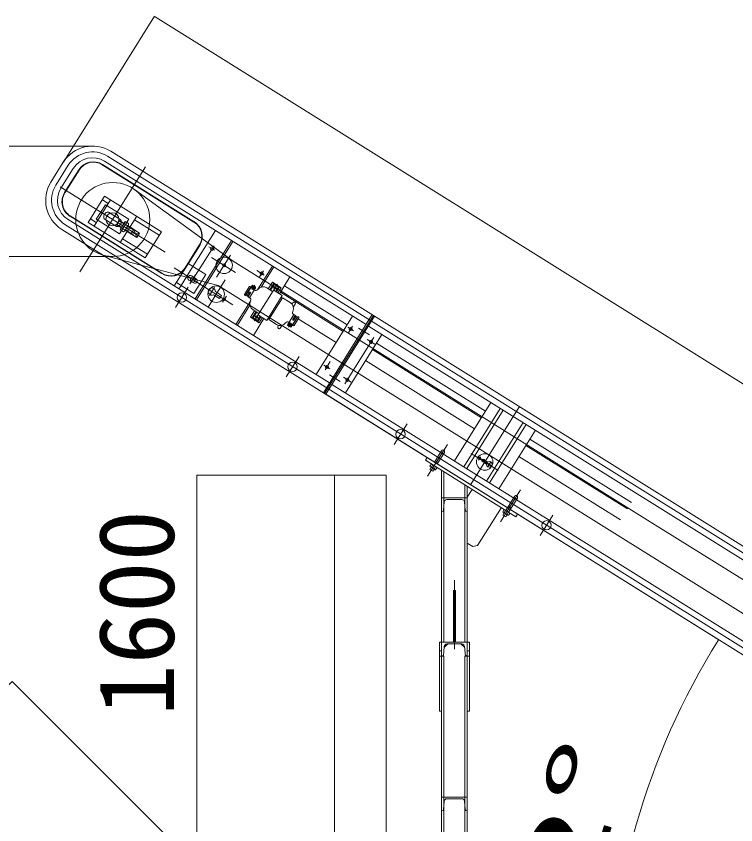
# Model space of a CAD drawing. Units: millimetres, scale not verified. Extents: x -52572 to 20616, y -26431 to 14081.
# Drawn here: x -5141 to -3050, y -4669 to -2318 of the extents above; entities that cross this region are included whole.
import ezdxf
from ezdxf.enums import TextEntityAlignment as Align

# ---------------------------------------------------------------- set-up
doc = ezdxf.new("R2010")
doc.units = ezdxf.units.MM
doc.header["$LTSCALE"] = 100
doc.layers.add('F-E_0', color=7, linetype='Continuous', lineweight=18)
doc.styles.add('ＭＳ ゴシック', font='')
doc.styles.get('ＭＳ ゴシック').set_extended_font_data('MS Gothic')

# ---------------------------------------------------------------- blocks, each defined once
blk = doc.blocks.new('_OPEN')
at = {"layer": 'F-E_0'}
blk.add_line((0, 0), (-1, 0), dxfattribs=at)
blk.add_lwpolyline([(-1, 0.17), (0, 0), (-1, -0.17)], dxfattribs=at)

msp = doc.modelspace()

# ---------------------------------------------------------------- linework, layer by layer
at = {"layer": 'F-E_0'}
for p, q in [((-5004.1, -2742.6), (-4739.1, -2318.5)), ((-4737.3, -2320.3), (-925.3, -4702.3)), ((-4920.1, -2696), (-5866.9, -2696)), ((-4875.6, -2725.6), (-4112.3, -3202.6)), ((-4866.6, -2711.2), (-4103.3, -3188.1)), ((-5004.4, -2743), (-5040.4, -2800.7)), ((-4890.6, -2749.3), (-4624.1, -2915.8)), ((-4884.6, -2740.1), (-4562.3, -2941.4)), ((-4990, -2752), (-5026, -2809.7)), ((-5011.6, -2818.7), (-4975.5, -2761.1)), ((-5000.7, -2831.4), (-4959.3, -2765.3)), ((-4999.6, -2832.1), (-4958.3, -2765.9)), ((-4765.3, -2756.8), (-4956.1, -3062.1)), ((-4891.2, -2750.3), (-4624.8, -2916.8)), ((-5013.4, -2814.1), (-4708.1, -3004.8)), ((-4884.4, -2841.6), (-4932.1, -2917.9)), ((-4884.4, -2841.6), (-4719, -2944.9)), ((-4510.5, -3031), (-4797.5, -2822.5)), ((-4915.1, -2928.5), (-4867.4, -2852.2)), ((-4891, -2852.2), (-4874, -2862.8)), ((-4837.4, -2910.1), (-4873.3, -2887.8)), ((-4452.1, -3246.2), (-4990.6, -2909.7)), ((-4984.9, -2900.2), (-4718.5, -3066.7)), ((-4984.2, -2899.3), (-4717.8, -3065.7)), ((-4925.4, -2907.3), (-4908.5, -2917.9)), ((-4849.9, -2930.1), (-4885.7, -2907.7)), ((-4845.5, -2919), (-4841.2, -2912.2)), ((-4842.3, -2913.9), (-4828.7, -2922.4)), ((-4841.2, -2912.2), (-4827.7, -2920.7)), ((-4838.8, -2976.2), (-4791.1, -2899.9)), ((-4797.7, -2910.5), (-4725.6, -2955.5)), ((-4999.6, -2924.1), (-4236.3, -3401)), ((-4932.1, -2917.9), (-4766.7, -3021.3)), ((-4845.5, -2919), (-4849.7, -2925.8)), ((-4849.7, -2925.8), (-4836.1, -2934.2)), ((-4848.6, -2924.1), (-4835.1, -2932.5)), ((-4824.6, -2915.7), (-4839.2, -2939.2)), ((-4835.6, -2933.3), (-4826.2, -2939.2)), ((-4828.2, -2921.6), (-4818.9, -2927.4)), ((-4826.4, -2943.2), (-4815.4, -2925.5)), ((-4824.6, -2915.7), (-4815.2, -2921.5)), ((-4817.7, -2929.3), (-4811.8, -2933)), ((-4816.6, -2927.6), (-4810.7, -2931.3)), ((-4815.4, -2925.5), (-4815.2, -2921.5)), ((-4811.8, -2933), (-4800.7, -2939.9)), ((-4810.7, -2931.3), (-4782.7, -2948.8)), ((-5008.6, -2938.5), (-4245.4, -3415.4)), ((-4839.2, -2939.2), (-4829.9, -2945)), ((-4829.9, -2945.1), (-4826.4, -2943.2)), ((-4825.1, -2941.1), (-4819.2, -2944.8)), ((-4824.1, -2939.4), (-4818.1, -2943.1)), ((-4819.2, -2944.8), (-4791.2, -2962.3)), ((-4818.1, -2943.1), (-4807.1, -2950)), ((-4808.2, -2951.7), (-4799.7, -2938.2)), ((-4808.2, -2951.7), (-4782.7, -2948.8)), ((-4799.7, -2938.2), (-4791.2, -2962.3)), ((-4791.2, -2962.3), (-4782.7, -2948.8)), ((-4719, -2944.9), (-4766.7, -3021.3)), ((-4346.1, -3076.6), (-4562.3, -2941.4)), ((-4832.2, -2965.6), (-4760.1, -3010.7)), ((-4681.9, -3102.6), (-4608.2, -2984.7)), ((-4650.6, -3050.2), (-4609.2, -2984)), ((-4515.7, -2970.6), (-4621.7, -3140.2)), ((-4511.5, -2973.2), (-4617.4, -3142.8)), ((-4566.5, -2985.8), (-4633.4, -3092.9)), ((-4581.1, -2988.7), (-4564.5, -2999)), ((-4861.2, -3016.9), (-5466.9, -3016.9)), ((-4554.7, -3101.8), (-4888.3, -3013.3)), ((-4503.9, -3063.4), (-4574.2, -3019.5)), ((-4518.6, -3013), (-4558.9, -3077.5)), ((-4510.5, -3031), (-4147.1, -3258.1)), ((-4682.6, -3050.2), (-4511.6, -3157.1)), ((-4641.4, -3037.7), (-4590.5, -3069.5)), ((-4397, -3044.8), (-4439.1, -3112.2)), ((-4392.7, -3047.4), (-4429.3, -3106)), ((-4620.2, -3069.9), (-4637, -3096.8)), ((-4632, -3073.6), (-4618.4, -3082.1)), ((-4624.9, -3124.6), (-4590.5, -3069.5)), ((-4420.4, -3071.4), (-4442.4, -3057.6)), ((-4423.2, -3058.5), (-4434.3, -3076.2)), ((-4346.1, -3076.6), (-4376.6, -3125.3)), ((-4346.1, -3076.6), (-4124.7, -3214.9)), ((-4675.8, -3092.8), (-4624.9, -3124.6)), ((-4625.8, -3094), (-4639.4, -3085.5)), ((-4583.5, -3164), (-4533.9, -3084.7)), ((-4554.7, -3101.8), (-4191.3, -3328.9)), ((-4456.1, -3101.6), (-4474.1, -3130.4)), ((-4448.3, -3100.5), (-4456.3, -3113.2)), ((-4446.5, -3105.2), (-4453.3, -3100.9)), ((-4397, -3091.9), (-4408.9, -3111)), ((-4392.7, -3094.6), (-4404.6, -3113.7)), ((-4391.9, -3098), (-4402.5, -3115)), ((-4371.5, -3107.8), (-4397, -3091.9)), ((-4379.2, -3106), (-4391.9, -3098)), ((-4362, -3102), (-4179.7, -3215.9)), ((-4641.8, -3106.4), (-4678.9, -3165.7)), ((-4565.1, -3106.3), (-4580, -3130)), ((-4562.4, -3118.8), (-4544.6, -3130)), ((-4464.3, -3105.3), (-4478.1, -3127.3)), ((-4460.9, -3107.4), (-4474.7, -3129.5)), ((-4460.3, -3123.1), (-4467.5, -3134.5)), ((-4445.9, -3107.9), (-4463.9, -3136.8)), ((-4460.3, -3108.4), (-4461.1, -3107.8)), ((-4449.6, -3113.9), (-4459.8, -3107.5)), ((-4445.9, -3110.9), (-4458.7, -3102.9)), ((-4396.2, -3119), (-4413.3, -3108.3)), ((-4397.9, -3103.1), (-4382.3, -3112.9)), ((-4368.1, -3130.6), (-4391.8, -3115.8)), ((-4379.2, -3106), (-4387.2, -3118.7)), ((-4375.8, -3105.2), (-4385, -3120)), ((-4371.5, -3107.8), (-4380.8, -3122.7)), ((-4191.3, -3234.6), (-4373.6, -3120.7)), ((-4568.3, -3128.2), (-4550.4, -3139.3)), ((-4544.6, -3130), (-4550.4, -3139.3)), ((-4530.7, -3132.4), (-4541.4, -3149.5)), ((-4460.8, -3146.9), (-4503, -3214.4)), ((-4473.5, -3129.6), (-4474.4, -3129)), ((-4467, -3133.7), (-4469.9, -3131.8)), ((-4463.9, -3136.8), (-4467.5, -3134.5)), ((-4368.1, -3130.6), (-4413.1, -3202.7)), ((-4367.3, -3137), (-4407.1, -3200.6)), ((-4371.8, -3136.6), (-4368.4, -3138.7)), ((-4367.3, -3137), (-4345.1, -3150.8)), ((-4462.1, -3158.4), (-4498.7, -3217)), ((-4435.9, -3182.6), (-4453, -3171.9)), ((-4336.1, -3164.3), (-4330.7, -3155.7)), ((-4448.6, -3174.6), (-4460.6, -3193.7)), ((-4435.1, -3209.6), (-4460.6, -3193.7)), ((-4444.4, -3177.3), (-4456.3, -3196.3)), ((-4450.9, -3187.9), (-4435.3, -3197.7)), ((-4440.1, -3203.5), (-4432.2, -3190.8)), ((-4430.1, -3192.1), (-4439.4, -3206.9)), ((-4436.9, -3187.9), (-4413.1, -3202.7)), ((-4425.8, -3194.8), (-4435.1, -3209.6)), ((-4352.3, -3214.8), (-4334.3, -3185.9)), ((-4342.1, -3221.1), (-4324.1, -3192.3)), ((-4337.8, -3199.6), (-4330.7, -3188.2)), ((-4337.3, -3215.3), (-4323.5, -3193.3)), ((-4334.3, -3185.9), (-4330.7, -3188.2)), ((-4333.9, -3217.4), (-4320.1, -3195.4)), ((-4331.2, -3189), (-4328.2, -3190.9)), ((-4324.6, -3193.2), (-4323.8, -3193.7)), ((-4269.7, -3360.1), (-4163.8, -3190.5)), ((-4106.7, -3186), (-4248.7, -3413.3)), ((-4103.3, -3188.1), (-4245.4, -3415.4)), ((-4099.9, -3190.3), (-4242, -3417.5)), ((-4103.3, -3188.1), (-1983.2, -4512.9)), ((-4421.6, -3197.4), (-4452.1, -3246.2)), ((-4409.4, -3196.8), (-4406, -3198.9)), ((-4407.1, -3200.6), (-4384.9, -3214.4)), ((-4368.8, -3216.7), (-4374.2, -3225.3)), ((-4352.2, -3211.9), (-4339.5, -3219.8)), ((-4351.6, -3217.5), (-4344.9, -3221.8)), ((-4349.8, -3222.2), (-4341.9, -3209.5)), ((-4348.6, -3208.8), (-4338.4, -3215.2)), ((-4337.9, -3214.4), (-4337, -3214.9)), ((-4211.4, -3266.8), (-4321.7, -3197.9)), ((-4163.9, -3219.1), (-4176.1, -3238.5)), ((-4118, -3219.1), (-2004.6, -4539.7)), ((-4112.3, -3202.6), (-1992.2, -4527.4)), ((-4184.9, -3413.1), (-4079, -3243.5)), ((-4178.2, -3222.7), (-4161.2, -3233.3)), ((-4114.9, -3244.6), (-4146.5, -3224.9)), ((-4452.1, -3246.2), (-4230.7, -3384.5)), ((-4102.1, -3252.1), (-4186.6, -3387.5)), ((-4147.1, -3258.1), (-3299, -3788)), ((-4099.3, -3272), (-4121.8, -3258)), ((-4106.5, -3287.6), (-3789.4, -3485.7)), ((-4094.8, -3268.9), (-3777.8, -3467)), ((-4319.6, -3307.7), (-4356.7, -3367.1)), ((-4247.1, -3333), (-4230.1, -3343.6)), ((-4228.6, -3322.5), (-4243.7, -3346.7)), ((-4191.3, -3328.9), (-2071.2, -4653.7)), ((-4126.6, -3319.8), (-3809.6, -3517.9)), ((-4199.7, -3380.3), (-4231.3, -3360.6)), ((-4168.2, -3382.3), (-4190.7, -3368.2)), ((-4236.3, -3401), (-2119.6, -4723.7)), ((-4223.9, -3388.7), (-2110.6, -4709.3)), ((-4245.4, -3415.4), (-2125.2, -4740.2)), ((-4244.9, -3415.7), (-3100, -4131.1)), ((-3761.9, -3441.6), (-3867.9, -3611.2)), ((-3679.3, -3453.1), (-3821.3, -3680.4)), ((-3734.7, -3458.6), (-3840.7, -3628.2)), ((-3726.2, -3463.9), (-3832.2, -3633.5)), ((-3668.4, -3500), (-3774.4, -3669.6)), ((-4005.8, -3503.8), (-4042.9, -3563.2)), ((-3659.9, -3505.3), (-3765.9, -3674.9)), ((-3632.8, -3522.3), (-3738.7, -3691.9)), ((-3648.7, -3547.7), (-3353.8, -3732)), ((-3888.1, -3563.2), (-3945.9, -3655.6)), ((-3660.3, -3566.4), (-3365.4, -3750.7)), ((-3926.3, -3614.8), (-3905.6, -3581.7)), ((-3897.1, -3587), (-3917.8, -3620.1)), ((-3819.5, -3589.5), (-3740.5, -3638.9)), ((-3947.5, -3601.6), (-3952.2, -3609.2)), ((-3952.2, -3609.2), (-3689.3, -3773.5)), ((-3923.6, -3610.6), (-3915.1, -3615.9)), ((-3799.3, -3601), (-3758.1, -3626.7)), ((-3791.9, -3599.4), (-3797.8, -3608.8)), ((-3788.8, -3611.4), (-3774.7, -3620.2)), ((-3780.6, -3606.6), (-3785.9, -3615.3)), ((-3785.3, -3605.9), (-3771.2, -3614.7)), ((-3761.5, -3612.9), (-3772, -3629.7)), ((-3680.5, -3598.6), (-3385.6, -3782.9)), ((-3935.1, -3629), (-3931, -3622.4)), ((-3926.7, -3634.3), (-3922.6, -3627.7)), ((-3905.6, -3638.3), (-3905.6, -4138.3)), ((-3898.6, -3642.4), (-3898.6, -4138.3)), ((-4216.9, -3652.3), (-4616.9, -3652.3)), ((-4616.4, -5249.8), (-4616.4, -3654.8)), ((-4216.4, -3652.3), (-4216.4, -5252.3)), ((-4216.4, -3652.3), (-4066.4, -3652.3)), ((-4066.4, -3652.3), (-4066.4, -5252.3)), ((-3837.6, -3680.8), (-3837.6, -4138.3)), ((-3830.6, -3685.2), (-3830.6, -4138.3)), ((-3816.5, -3694), (-3830.6, -3716.5)), ((-3676.1, -3695.7), (-3733.9, -3788.1)), ((-3905.6, -3718.3), (-3830.6, -3718.3)), ((-3897.7, -3730.6), (-3899.8, -3754.7)), ((-3889.7, -3723.3), (-3846.5, -3723.3)), ((-3838.5, -3730.6), (-3836.4, -3754.7)), ((-3719, -3754.9), (-3693.6, -3714.2)), ((-3685.1, -3719.5), (-3710.5, -3760.2)), ((-3903.8, -3758.3), (-3905.6, -3758.3)), ((-3832.4, -3758.3), (-3830.6, -3758.3)), ((-3800.6, -3857.2), (-3731.7, -3747)), ((-3723.1, -3761.5), (-3719, -3754.9)), ((-3714.6, -3766.8), (-3710.5, -3760.2)), ((-3711.6, -3743.1), (-3703.1, -3748.4)), ((-3689.3, -3773.5), (-3684.6, -3765.8)), ((-3581.8, -3768.8), (-3618.9, -3828.1)), ((-3299, -3788), (-2026.9, -4582.9)), ((-3830.6, -3850.3), (-3814.4, -3860.4)), ((-3814.4, -3860.4), (-3800.6, -3857.2)), ((-3868.1, -3958.3), (-3868.1, -4158.3)), ((-3871.1, -3988.3), (-3871.1, -4138.3)), ((-3911.6, -4138.3), (-3911.6, -4338.3)), ((-3911.6, -4138.3), (-3905.6, -4138.3)), ((-3905.6, -4138.3), (-3830.6, -4138.3)), ((-3905.6, -4138.3), (-3905.6, -5070.3)), ((-3897.7, -4150.6), (-3900.1, -4178.3)), ((-3887.1, -4143.3), (-3897.9, -4153.3)), ((-3889.7, -4143.3), (-3846.5, -4143.3)), ((-3838.2, -4153.3), (-3849.1, -4143.3)), ((-3838.5, -4150.6), (-3836.1, -4178.3)), ((-3824.6, -4138.3), (-3830.6, -4138.3)), ((-3830.6, -4138.3), (-3830.6, -5070.3)), ((-3824.6, -4138.3), (-3824.6, -4338.3)), ((-3911.6, -4163.3), (-3905.6, -4163.3)), ((-3911.6, -4178.3), (-3905.6, -4178.3)), ((-3898.6, -4178.3), (-3905.6, -4178.3)), ((-3898.6, -4178.3), (-3898.6, -5078.3)), ((-3837.6, -4178.3), (-3837.6, -5078.3)), ((-3837.6, -4178.3), (-3830.6, -4178.3)), ((-3824.6, -4163.3), (-3830.6, -4163.3)), ((-3824.6, -4178.3), (-3830.6, -4178.3)), ((-3911.6, -4338.3), (-3905.6, -4338.3)), ((-3824.6, -4338.3), (-3830.6, -4338.3)), ((-3905.6, -4588.3), (-3830.6, -4588.3)), ((-3897.7, -4600.6), (-3899.8, -4624.7)), ((-3889.7, -4593.3), (-3846.5, -4593.3)), ((-3838.5, -4600.6), (-3836.4, -4624.7)), ((-3903.8, -4628.3), (-3905.6, -4628.3)), ((-3832.4, -4628.3), (-3830.6, -4628.3))]:
    msp.add_line(p, q, dxfattribs=at)
msp.add_lwpolyline([(-4908.7, -2908.9), (-4840.9, -2951.3), (-4814.4, -2908.9), (-4882.3, -2866.5)], close=True, dxfattribs=at)
for points in [[(-4562.3, -2941.4), (-4627.8, -3046.2), (-4662.2, -3101.3), (-4668.3, -3111)], [(-4382.4, -3097), (-4394.6, -3116.4), (-4437.5, -3185.1), (-4449.5, -3204.3)], [(-4463.3, -3121.2), (-4470.5, -3132.7), (-4474.1, -3130.4)], [(-4440.1, -3203.5), (-4452.9, -3195.5), (-4442.3, -3178.6)], [(-4334.8, -3201.5), (-4327.7, -3190.1), (-4324.1, -3192.3)], [(-3927.1, -3635), (-3931, -3641.3), (-3939.5, -3636), (-3935.5, -3629.7)], [(-3935.1, -3619.9), (-3939.2, -3626.5), (-3938.5, -3627.8), (-3924.1, -3636.8), (-3922.6, -3636.9), (-3918.5, -3630.3)], [(-3723.1, -3752.4), (-3727.2, -3758.9), (-3726.5, -3760.3), (-3712.1, -3769.3), (-3710.6, -3769.3), (-3706.5, -3762.8)], [(-3715, -3767.4), (-3719, -3773.8), (-3727.5, -3768.5), (-3723.5, -3762.1)], [(-3871.1, -3988.3), (-3865.1, -3988.3), (-3865.1, -4138.3)]]:
    msp.add_lwpolyline(points, dxfattribs=at)
at = {"layer": 'F-E_0', "color": 3}
msp.add_lwpolyline([(-6153.1, -5252.3), (-5153.1, -4252.3), (-4216.4, -5189)], dxfattribs=at)
at = {"layer": 'F-E_0'}
for centre, radius in [((-4860.7, -2909.4), 107.5), ((-4861.6, -2908.9), 19), ((-4571.9, -2994.4), 5), ((-4537.2, -3042.7), 24), ((-4537.2, -3042.7), 4.5), ((-4628, -3084.3), 7), ((-4428.2, -3066.5), 4.5), ((-4660.4, -3136), 13.6), ((-4560.2, -3126.7), 24), ((-4452.3, -3106.9), 4), ((-4389.5, -3108.4), 3.5), ((-4536.5, -3141.5), 3.5), ((-4442.5, -3193.2), 3.5), ((-4345.9, -3215.8), 4), ((-4169.6, -3228.1), 4.5), ((-4110.2, -3265.2), 4.5), ((-4338.1, -3337.4), 13.6), ((-4238.5, -3338.4), 4.5), ((-4179.1, -3375.5), 4.5), ((-4024.3, -3533.5), 13.6), ((-3780, -3614.2), 24), ((-3794.7, -3603.9), 3.5), ((-3600.3, -3798.4), 13.6)]:
    msp.add_circle(centre, radius, dxfattribs=at)
for centre, radius, start, end in [((-4919.6, -2796), 100, 58, 148), ((-4919.6, -2796), 83, 58, 148), ((-4919.6, -2796), 66, 58, 148), ((-4916.9, -2791.8), 50, 58, 148), ((-4916.9, -2791.8), 48.8, 58, 148), ((-4955.6, -2853.7), 100, 148, 238), ((-4955.6, -2853.7), 83, 148, 238), ((-4955.6, -2853.7), 66, 148, 238), ((-4958.3, -2857.9), 50, 148, 238.2033), ((-4958.3, -2857.9), 48.8, 148, 238.1241), ((-4873, -2901.8), 14, 90.9352, 205.0648), ((-4850.1, -2916.1), 14, 270.9352, 25.0648), ((-4831.9, -2927.5), 13, 295.7958, 0.2042), ((-4818.8, -2923.4), 4, 268, 328), ((-4650.6, -2958.2), 48.8, 328, 58), ((-4650.6, -2958.2), 50, 328, 58), ((-4829.8, -2941), 4, 328, 27.9999), ((-4692, -3024.3), 50, 238, 328), ((-4692, -3024.3), 48.8, 238, 328), ((-4635.7, -3079.5), 7, 58, 238), ((-4622.1, -3088), 7, 238, 58), ((-4454.4, -3102.6), 2, 58, 148), ((-4572.9, -3118.8), 10.5, 359.5881, 296.4119), ((-4462.6, -3106.4), 2, 328, 148), ((-4461.8, -3122.1), 1.75, 328, 148), ((-4445.9, -3107.9), 8, 238, 321.8494), ((-4447.6, -3106.9), 2, 328, 58), ((-4423.9, -3125.2), 20, 58, 141.8494), ((-4392.9, -3117.5), 2, 58, 148), ((-4476.4, -3128.4), 2, 148, 328), ((-4467.6, -3142.7), 8, 334.1506, 58), ((-4442.4, -3154.9), 20, 154.1506, 238), ((-4334.1, -3153.6), 4, 328, 145.6309), ((-4355.7, -3167.8), 20, 334.1506, 58), ((-4340.7, -3149.1), 4, 231.1905, 325.6309), ((-4435.8, -3186.2), 2, 148, 238), ((-4330.5, -3180), 8, 154.1506, 238), ((-4321.8, -3194.3), 2, 328, 148), ((-4374.3, -3197.5), 20, 238, 321.8494), ((-4384.5, -3219.2), 4, 330.3691, 64.8095), ((-4352.3, -3214.8), 8, 58, 141.8494), ((-4350.6, -3215.8), 2, 148, 238), ((-4336.3, -3200.6), 1.75, 148, 328), ((-4335.6, -3216.4), 2, 148, 328), ((-4377.6, -3223.2), 4, 150.3691, 328), ((-4343.8, -3220.1), 2, 238, 328), ((-3901.4, -3584.4), 5, 148, 328), ((-3901.4, -3584.4), 5, 328, 148), ((-3783.3, -3611), 5.5, 111.7785, 184.2216), ((-3766.7, -3621.3), 8, 171.9695, 124.0305), ((-3935.4, -3624.8), 4.2, 238, 273.0122), ((-3922.4, -3618), 16.8, 220.7251, 255.2749), ((-3922.8, -3632.7), 4.2, 202.9878, 238), ((-3689.3, -3716.9), 5, 328, 148), ((-3889.7, -3731.3), 8, 90, 175), ((-3846.5, -3731.3), 8, 5, 90), ((-3689.3, -3716.9), 5, 148, 328), ((-3903.8, -3754.3), 4, 270, 355), ((-3832.4, -3754.3), 4, 185, 270), ((-3723.3, -3757.3), 4.2, 238, 273.0122), ((-3710.4, -3750.5), 16.8, 220.7251, 255.2749), ((-3710.8, -3765.2), 4.2, 202.9878, 238), ((-1305.7, -5252.3), 2116.4, 148.0677, 179.9323), ((-3889.7, -4151.3), 8, 90, 175), ((-3846.5, -4151.3), 8, 5, 90), ((-3903.8, -4174.3), 4, 270, 355), ((-3832.4, -4174.3), 4, 185, 270), ((-3889.7, -4601.3), 8, 90, 175), ((-3846.5, -4601.3), 8, 5, 90), ((-3903.8, -4624.3), 4, 270, 355), ((-3832.4, -4624.3), 4, 185, 270)]:
    msp.add_arc(centre, radius, start, end, dxfattribs=at)

# ---------------------------------------------------------------- block references
at = {"layer": 'F-E_0', "xscale": 2.5, "yscale": 2.5}
for p, rotation in [((-4739.4, -2319), 148), ((-4616.4, -3652.3), 90), ((-3100.5, -4130.8), 58.03384)]:
    msp.add_blockref('_OPEN', p, dxfattribs=dict(at, rotation=rotation))

# ---------------------------------------------------------------- texts
at = {"layer": 'F-E_0', "style": 'ＭＳ ゴシック'}
msp.add_text('1600', height=219.9, rotation=90, dxfattribs=at).set_placement((-4616.9, -4352.3), align=Align.BOTTOM_LEFT)
at = {"layer": 'F-E_0', "style": 'ＭＳ ゴシック', "width": 1.75}
msp.add_text('32°', height=219.9, rotation=73.998, dxfattribs=at).set_placement((-3485.3, -5173.5), align=Align.BOTTOM_LEFT)

doc.saveas('drawing.dxf')
